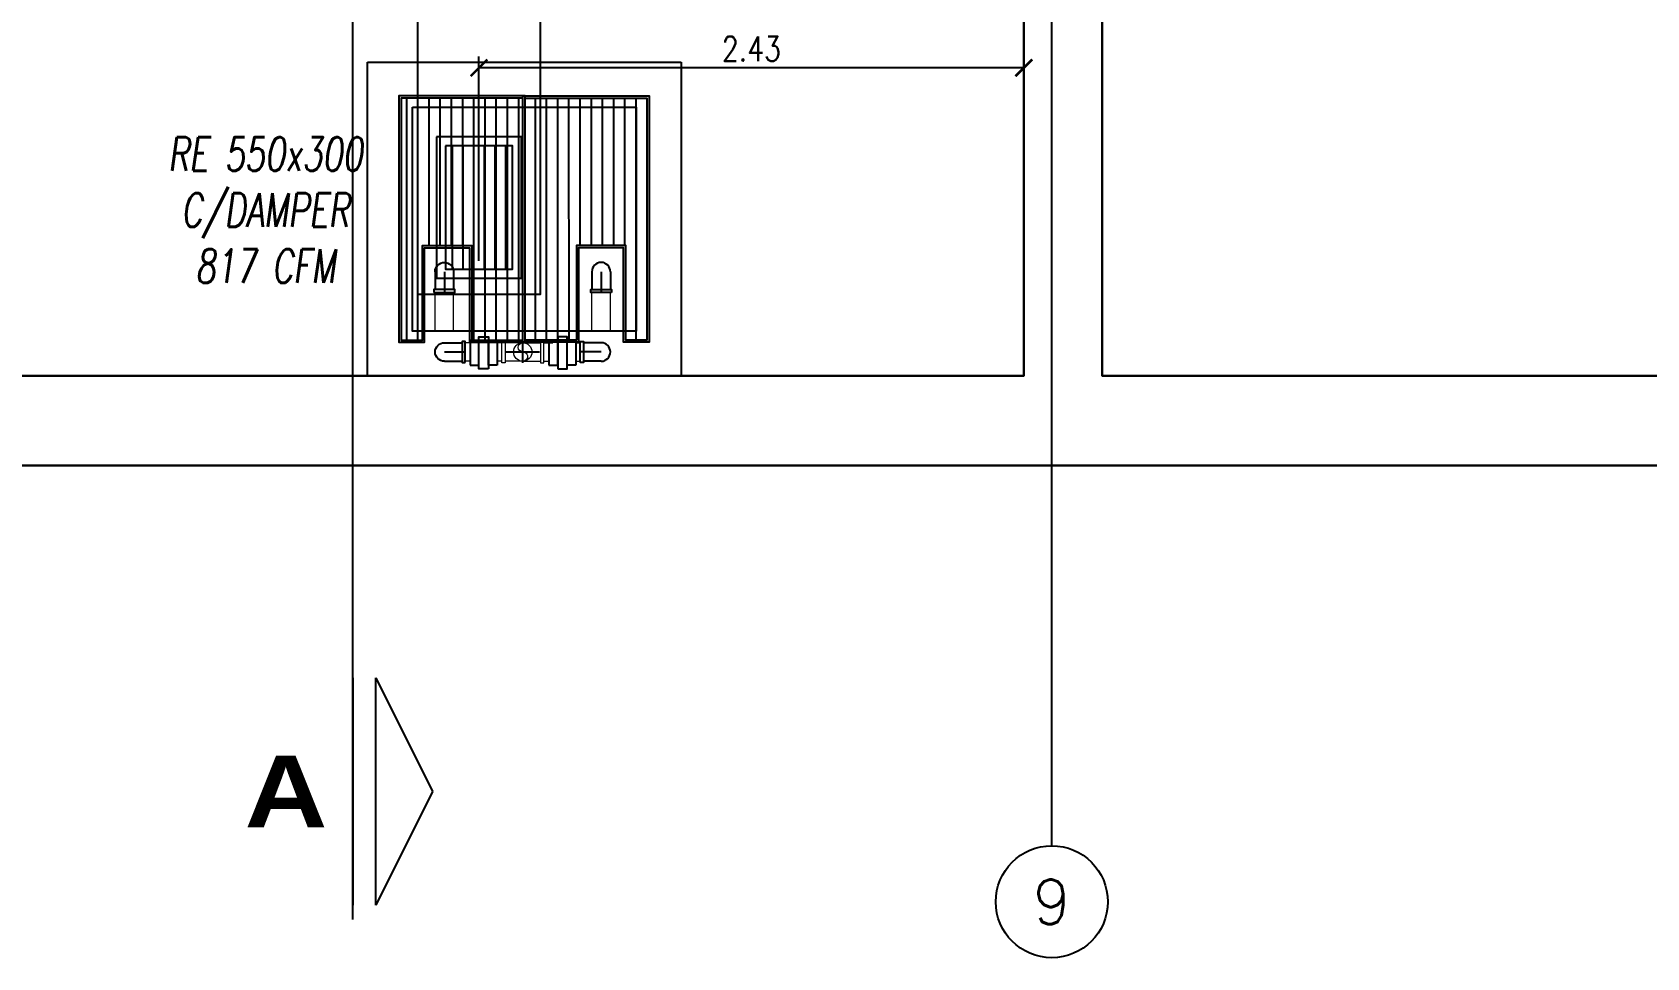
# Model space of a CAD drawing. Extents: x 226317 to 226469, y 8188101 to 8188260.
# Drawn here: x 226391.3 to 226398.51, y 8188229.46 to 8188233.59 of the extents above; entities that cross this region are included whole.
import ezdxf
from ezdxf.enums import TextEntityAlignment as Align

# ---------------------------------------------------------------- set-up
doc = ezdxf.new("R2010")
doc.units = 0
doc.header["$LTSCALE"] = 15
doc.header["$PDMODE"] = 3
for name, pattern in [('CENTER', [2, 1.25, -0.25, 0.25, -0.25]), ('HIDDEN', [0.375, 0.25, -0.125]), ('HIDDEN2', [0.1875, 0.125, -0.0625]), ('PHANTOM', [2.5, 1.25, -0.25, 0.25, -0.25, 0.25, -0.25]), ('PHANTOM2', [1.25, 0.625, -0.125, 0.125, -0.125, 0.125, -0.125])]:
    doc.linetypes.add(name, pattern=pattern)
doc.layers.get('0').update_dxf_attribs({"color": 250})
doc.layers.get('DEFPOINTS').update_dxf_attribs({"color": 250})
for name, color, linetype in [('0-accesorios', 250, 'Continuous'), ('00-W&D-RED DESAGUE', 250, 'Continuous'), ('A-EJES', 250, 'PHANTOM'), ('A-PROYECCIONES', 250, 'HIDDEN2'), ('A_50_CortesElev', 250, 'CENTER'), ('DESAGUE', 250, 'Continuous'), ('DIM', 7, 'Continuous'), ('HATCH', 250, 'Continuous'), ('L12 Texto', 12, 'Continuous'), ('L3 Equipos y Ductos', 160, 'Continuous'), ('L4 Linea mediana', 191, 'Continuous'), ('L6 Linea fina', 141, 'Continuous'), ('X_TO4$0$A-MURO', 250, 'Continuous')]:
    doc.layers.add(name, color=color, linetype=linetype)
for name, color, linetype, lineweight in [('00-W&D-block sanit', 250, 'Continuous', 25), ('A-MUROS', 252, 'Continuous', 30), ('S-TUB PROY 2', 250, 'Continuous', 9)]:
    doc.layers.add(name, color=color, linetype=linetype, lineweight=lineweight)
doc.styles.add('JNV ING', font='romans.shx', dxfattribs={"width": 0.7, "oblique": 8, "height": 0.15})
doc.styles.add('R160-75', font='ariblk.ttf', dxfattribs={"height": 0.6})
doc.styles.add('ROMANS', font='romans.shx', dxfattribs={"width": 0.8})
doc.dimstyles.new('COTA-75-I', dxfattribs={"dimtxt": 0.11, "dimasz": 0.075, "dimexe": 0.05, "dimexo": 0.15, "dimgap": 0.03, "dimtad": 1, "dimzin": 4, "dimdsep": 46, "dimtxsty": 'ROMANS', "dimblk": 'ARCHTICK', "dimcen": 0.09, "dimclrd": 7, "dimclre": 7, "dimclrt": 2, "dimadec": 0, "dimazin": 0, "dimtfac": 1.2, "dimtix": 1, "dimtmove": 2, "dimatfit": 3, "dimfxl": 0.05, "dimtolj": 1, "dimtzin": 4, "dimarcsym": 0})

# ---------------------------------------------------------------- blocks, each defined once
blk = doc.blocks.new('EJES 1P')
at = {"layer": 'A-EJES', "linetype": 'PHANTOM2'}
blk.add_lwpolyline([(48.7843, -18.1511), (48.7843, -12.2918)], dxfattribs=at)
at = {"layer": 'A-EJES', "linetype": 'Continuous'}
blk.add_circle((48.7843, -18.3982), 0.25, dxfattribs=at)
at = {"layer": 'A-EJES', "linetype": 'Continuous', "style": 'ROMANS'}
blk.add_text('9', height=0.2, dxfattribs=at).set_placement((48.7843, -18.3982), align=Align.MIDDLE_CENTER)
blk = doc.blocks.new('*U68')
blk.add_line((3, 5.08), (3, -5.08))
blk.add_lwpolyline([(4.016, -5.08), (4.016, 5.08), (6.556, 0)], close=True)
at = {"linetype": 'Continuous', "style": 'R160-75'}
blk.add_attdef('A', text='', height=0.3, dxfattribs=at).set_placement((0, 0), align=Align.MIDDLE_CENTER)
blk = doc.blocks.new('Cortes-Elev.')
at = {"layer": 'A_50_CortesElev', "linetype": 'CENTER', "ltscale": 0.5}
blk.add_lwpolyline([(29.87, 16.5762), (29.87, 37.2387)], dxfattribs=at)
ref = blk.add_blockref('*U68', (29.57, 17.1484), dxfattribs=dict(at, xscale=0.1000000000000001, yscale=0.1000000000000001, zscale=-0.1000000000000001))
ref.add_attrib('A', 'A', dxfattribs={"layer": '0', "linetype": 'Continuous', "extrusion": (0, 0, -1), "height": 0.32, "style": 'R160-75'}).set_placement((-29.57, 17.1484), align=Align.MIDDLE)
blk = doc.blocks.new('BB-3-CC01-N10-D80-S0')
for points in [[(-0.055, 0), (-0.055, -0.1055)], [(0.055, 0), (0.055, -0.1055)]]:
    blk.add_lwpolyline(points)
blk.add_lwpolyline([(0.0619, -0.1245), (-0.0623, -0.1245), (-0.0623, -0.1055), (0.0619, -0.1055)], close=True)
blk.add_arc((0, 0), 0.055, 0, 180)
at = {"layer": 'DEFPOINTS'}
blk.add_line((0, 0), (0, -0.1245), dxfattribs=at)
blk = doc.blocks.new('A$C73F33415')
at = {"layer": '00-W&D-RED DESAGUE', "linetype": 'Continuous', "lineweight": 0}
for points in [[(-0.0934, 0.048), (-0.0934, -0.0469), (-0.0791, -0.0469), (-0.0791, 0.048)], [(0.0934, 0.048), (0.0934, -0.0469), (0.0791, -0.0469), (0.0791, 0.048)]]:
    blk.add_lwpolyline(points, close=True, dxfattribs=at)
for points in [[(0, 0.0412), (-0.0785, 0.0412)], [(0, 0.0412), (0.0785, 0.0412)], [(0, -0.0413), (-0.0785, -0.0413)], [(0, -0.0413), (0.0785, -0.0413)]]:
    blk.add_lwpolyline(points, dxfattribs=at)
for centre, radius, start, end in [((0, 0), 0.0413, 90, 270), ((0, 0), 0.0413, 270, 90), ((0.0006, 0.0206), 0.0206, 268.22717, 91.77283), ((0.0006, -0.0206), 0.0206, 90, 268.22717)]:
    blk.add_arc(centre, radius, start, end, dxfattribs=at)
at = {"layer": 'DEFPOINTS'}
blk.add_line((-0.075, 0), (0.075, 0), dxfattribs=at)
blk.add_lwpolyline([(0, 0.048), (0, -0.0469)], dxfattribs=at)
blk = doc.blocks.new('A$C3274299F')
at = {"layer": '0-accesorios'}
for points in [[(0, 0.0277), (0.0196, 0.0277), (0.0196, -0.0277), (0, -0.0277)], [(0.0196, 0.0358), (0.0409, 0.0358), (0.0409, -0.0358), (0.0196, -0.0358)], [(0.0605, 0.0277), (0.0409, 0.0277), (0.0409, -0.0277), (0.0605, -0.0277)]]:
    blk.add_lwpolyline(points, close=True, dxfattribs=at)
blk = doc.blocks.new('BOMBAS-28.02.2025')
at = {"layer": '00-W&D-block sanit'}
h = blk.add_hatch(dxfattribs=at)
h.set_pattern_fill('LINE', color=256, scale=0.4, angle=270, style=0)
h.set_pattern_definition([(270, (-15.778084, -51.070287), (0.05, -2e-12), [])])
h.paths.add_polyline_path([(3.7475, -10.69), (3.9763, -10.69), (3.9763, -9.61), (3.4329, -9.61), (3.4329, -10.69), (3.5275, -10.69), (3.5275, -10.2684), (3.7475, -10.2684)])
h = blk.add_hatch(dxfattribs=at)
h.set_pattern_fill('LINE', color=256, scale=0.4, angle=270, style=0)
h.set_pattern_definition([(270, (80.39651, -30.95639), (0.05, -2e-12), [])])
h.paths.add_polyline_path([(4.2126, -10.69), (3.9838, -10.69), (3.9838, -9.61), (4.5272, -9.61), (4.5272, -10.69), (4.4326, -10.69), (4.4326, -10.2684), (4.2126, -10.2684)])
at = {"layer": '00-W&D-RED DESAGUE', "linetype": 'Continuous', "lineweight": 0}
for points in [[(3.5817, -10.65), (3.5817, -10.4784)], [(3.6642, -10.65), (3.6642, -10.4784)], [(4.2817, -10.65), (4.2817, -10.4784)], [(4.3642, -10.65), (4.3642, -10.4784)], [(3.7377, -10.7021), (3.7164, -10.7021)], [(3.8796, -10.7021), (3.8587, -10.7021)], [(4.0664, -10.7021), (4.1079, -10.7021)], [(4.2108, -10.7021), (4.2296, -10.7021)], [(3.7377, -10.7846), (3.7164, -10.7846)], [(3.8796, -10.7846), (3.8587, -10.7846)], [(4.0664, -10.7846), (4.0897, -10.7846)], [(4.2108, -10.7846), (4.2296, -10.7846)]]:
    blk.add_lwpolyline(points, dxfattribs=at)
at = {"layer": 'DESAGUE', "ltscale": 0.01}
blk.add_lwpolyline([(3.48, -9.65), (4.48, -9.65), (4.48, -10.65), (3.48, -10.65)], close=True, dxfattribs=at)
at = {"layer": 'HATCH'}
for points in [[(3.7349, -10.7), (3.9838, -10.7), (3.9838, -9.6), (3.4203, -9.6), (3.4203, -10.7), (3.5349, -10.7), (3.5349, -10.2784), (3.7349, -10.2784)], [(3.7449, -10.69), (3.9738, -10.69), (3.9738, -9.61), (3.4303, -9.61), (3.4303, -10.69), (3.5249, -10.69), (3.5249, -10.2684), (3.7449, -10.2684)], [(4.2226, -10.7), (3.9738, -10.7), (3.9738, -9.6), (4.5372, -9.6), (4.5372, -10.7), (4.4226, -10.7), (4.4226, -10.2784), (4.2226, -10.2784)], [(4.2126, -10.69), (3.9838, -10.69), (3.9838, -9.61), (4.5272, -9.61), (4.5272, -10.69), (4.4326, -10.69), (4.4326, -10.2684), (4.2126, -10.2684)]]:
    blk.add_lwpolyline(points, close=True, dxfattribs=at)
at = {"layer": 'X_TO4$0$A-MURO', "linetype": 'HIDDEN', "ltscale": 0.5}
blk.add_lwpolyline([(3.28, -9.45), (4.68, -9.45), (4.68, -10.85), (3.28, -10.85)], close=True, dxfattribs=at)
at = {"layer": '00-W&D-RED DESAGUE', "linetype": 'Continuous', "lineweight": 0}
for p, xscale, yscale, zscale in [((3.623, -10.385), -0.7499999999999999, 0.75, 0.75), ((4.323, -10.385), 0.7499999999999997, 0.7499999999999997, 0.7499999999999997)]:
    blk.add_blockref('BB-3-CC01-N10-D80-S0', p, dxfattribs=dict(at, xscale=xscale, yscale=yscale, zscale=zscale))
at = {"layer": '00-W&D-RED DESAGUE', "linetype": 'Continuous', "lineweight": 0, "zscale": 0.75}
for p, xscale, yscale, rotation in [((3.623, -10.7434), -0.7500000000000002, 0.7500000000000004, 90), ((4.323, -10.7434), 0.75, 0.75, 270)]:
    blk.add_blockref('BB-3-CC01-N10-D80-S0', p, dxfattribs=dict(at, xscale=xscale, yscale=yscale, rotation=rotation))
at = {"layer": '00-W&D-RED DESAGUE', "linetype": 'Continuous', "lineweight": 0, "xscale": -1, "rotation": 180}
blk.add_blockref('A$C73F33415', (3.973, -10.7434), dxfattribs=at)
at = {"layer": 'S-TUB PROY 2', "yscale": 2, "zscale": 2, "rotation": 180}
for p, xscale in [((3.8587, -10.747), 2), ((4.0897, -10.747), -2)]:
    blk.add_blockref('A$C3274299F', p, dxfattribs=dict(at, xscale=xscale))
blk = doc.blocks.new('REJ 55x30')
at = {"layer": 'L6 Linea fina', "ltscale": 0.7}
h = blk.add_hatch(dxfattribs=at)
h.set_pattern_fill('ANSI31', color=256, scale=0.015, angle=45)
h.set_pattern_definition([(90, (-1791.153135, -553.6559), (-0.047625, 0), [])])
h.paths.add_polyline_path([(0.04, 0.59), (0.04, 0.04), (0.34, 0.04), (0.34, 0.59)])
at = {"layer": 'L4 Linea mediana', "ltscale": 0.7}
for points in [[(0, 0.63), (0, 0), (0.38, 0), (0.38, 0.63)], [(0.04, 0.59), (0.04, 0.04), (0.34, 0.04), (0.34, 0.59)]]:
    blk.add_lwpolyline(points, close=True, dxfattribs=at)
blk = doc.blocks.new('_ArchTick')
at = {"color": 0, "linetype": 'ByBlock', "const_width": 0.15}
blk.add_lwpolyline([(-0.5, -0.5), (0.5, 0.5)], dxfattribs=at)
blk = doc.blocks.new('*D148')
at = {"layer": 'DEFPOINTS', "color": 0}
for p in [(226393.2946, 8188233.435), (226393.2946, 8188232.4237), (226395.7271, 8188232.0596)]:
    blk.add_point(p, dxfattribs=at)
at = {"layer": 'DIM', "color": 7, "lineweight": -2}
for p, q in [((226393.2946, 8188232.5737), (226393.2946, 8188233.485)), ((226395.7271, 8188232.2096), (226395.7271, 8188233.485)), ((226395.7271, 8188233.435), (226393.2946, 8188233.435))]:
    blk.add_line(p, q, dxfattribs=at)
at = {"layer": 'DIM', "color": 7, "lineweight": -2, "xscale": 0.075, "yscale": 0.075, "zscale": 0.075, "rotation": 180}
blk.add_blockref('_ArchTick', (226393.2946, 8188233.435), dxfattribs=at)
at = {"layer": 'DIM', "color": 7, "lineweight": -2, "xscale": 0.075, "yscale": 0.075, "zscale": 0.075}
blk.add_blockref('_ArchTick', (226395.7271, 8188233.435), dxfattribs=at)
at = {"layer": 'DIM', "color": 2, "insert": (226394.5109, 8188233.52), "char_height": 0.11, "attachment_point": 5, "style": 'ROMANS'}
blk.add_mtext('\\A1;2.43', dxfattribs=at)

msp = doc.modelspace()

# ---------------------------------------------------------------- linework, layer by layer
at = {"transparency": 33554559}
msp.add_lwpolyline([(226396.077, 8188236.385), (226396.0771, 8188232.0596), (226404.0271, 8188232.0596), (226404.0271, 8188236.385)], close=True, dxfattribs=at)
at = {"layer": 'A-MUROS'}
for points in [[(226396.0275, 8188248.3096), (226391.6515, 8188248.3096), (226391.6521, 8188243.31), (226388.7671, 8188243.3096), (226388.7671, 8188243.6096), (226388.2171, 8188243.6096), (226388.2171, 8188243.3098), (226381.2571, 8188243.3096), (226381.2571, 8188243.6096), (226381.0071, 8188243.6096), (226381.0071, 8188243.3096), (226376.6371, 8188243.3096), (226376.6371, 8188231.6596), (226404.4271, 8188231.66), (226404.4271, 8188243.31), (226403.1871, 8188243.31), (226403.1871, 8188243.61), (226402.9371, 8188243.6096), (226402.9371, 8188243.31), (226396.0271, 8188243.3096)], [(226404.0271, 8188240.56), (226404.0271, 8188232.0596), (226396.0776, 8188232.0596), (226396.0775, 8188240.56)]]:
    msp.add_lwpolyline(points, close=True, dxfattribs=at)
msp.add_lwpolyline([(226392.0515, 8188247.9096), (226395.6771, 8188247.9096), (226395.6771, 8188243.0599), (226393.0515, 8188243.0598), (226393.0515, 8188242.9098), (226398.3771, 8188242.9096), (226398.3771, 8188240.91), (226395.7271, 8188240.91), (226395.7271, 8188232.0596), (226389.8671, 8188232.0596), (226389.8671, 8188242.9097), (226392.0515, 8188242.9101), (226392.0515, 8188245.11), (226394.6771, 8188245.11), (226394.6771, 8188245.2594)], dxfattribs=at)
at = {"layer": 'L3 Equipos y Ductos'}
msp.add_lwpolyline([(226392.9696, 8188238.4125), (226393.0196, 8188238.1125), (226393.0196, 8188232.4237), (226393.5696, 8188232.4237), (226393.5696, 8188238.1125), (226393.6196, 8188238.4125)], dxfattribs=at)

# ---------------------------------------------------------------- block references
msp.add_blockref('BOMBAS-28.02.2025', (226389.5171, 8188242.9096))
at = {"layer": 'A-PROYECCIONES'}
msp.add_blockref('EJES 1P', (226347.0678, 8188248.1096), dxfattribs=at)
at = {"layer": 'A_50_CortesElev'}
msp.add_blockref('Cortes-Elev.', (226362.8621, 8188213.0552), dxfattribs=at)
at = {"layer": 'L6 Linea fina'}
msp.add_blockref('REJ 55x30', (226393.1046, 8188232.4965), dxfattribs=at)

# ---------------------------------------------------------------- texts
at = {"layer": 'L12 Texto', "ltscale": 1.5, "insert": (226391.3436, 8188233.1248), "char_height": 0.15, "attachment_point": 1, "style": 'JNV ING'}
msp.add_mtext_dynamic_manual_height_columns('\\pxqc;RE 550x300\\PC/DAMPER\\P817 CFM', width=1.994855, gutter_width=0.75, heights=[0], dxfattribs=at)

# ---------------------------------------------------------------- dimensions: what is measured, and where the dimension line sits
at = {"layer": 'DIM'}
dim = msp.add_linear_dim(base=(226393.2946, 8188233.435), p1=(226395.7271, 8188232.0596), p2=(226393.2946, 8188232.4237), dimstyle='COTA-75-I', dxfattribs=at)
dim.commit()
dim.dimension.update_dxf_attribs({"geometry": '*D148', "text_midpoint": (226394.5109, 8188233.52)})

doc.saveas('drawing.dxf')
